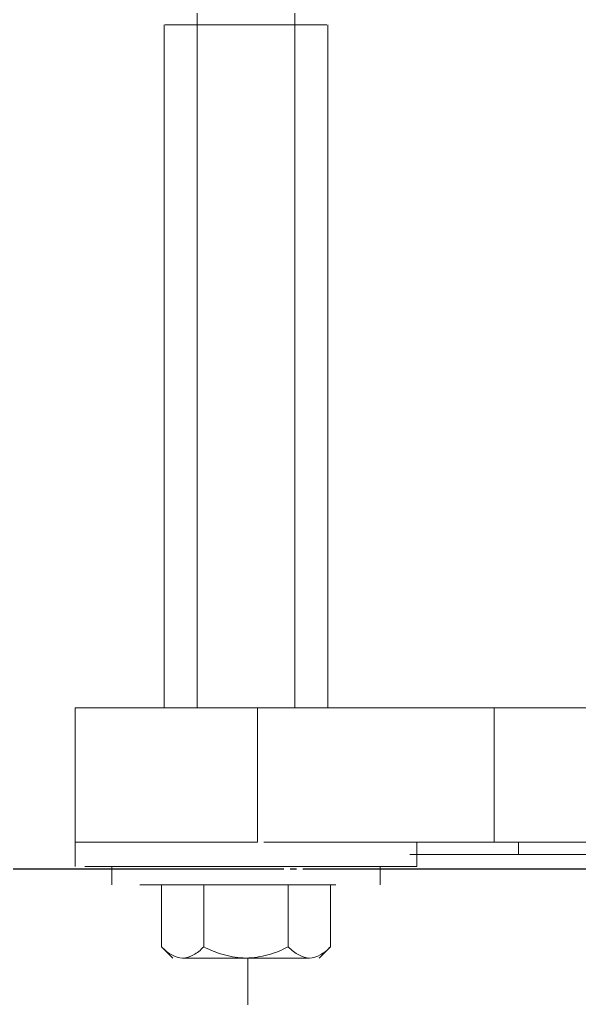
# Model space of a CAD drawing. Extents: x -76427 to 292734, y -42117 to 131250.
# Drawn here: x 12634.7 to 12707.5, y -36621.5 to -36494.1 of the extents above; entities that cross this region are included whole.
import ezdxf
from ezdxf.xclip import XClip

# ---------------------------------------------------------------- set-up
doc = ezdxf.new("R2010")
doc.units = 0
doc.header["$LTSCALE"] = 10
doc.header["$XCLIPFRAME"] = 2
doc.linetypes.add('TPH12-SEC-@E$0$CENTERK5', pattern=[6.916, 6.667, -0.083, 0.083, -0.083])
doc.layers.add('TPH12-SEC-@E$0$H-SIN', color=252, linetype='TPH12-SEC-@E$0$CENTERK5')
for name, color, linetype, lineweight in [('XFM7P10PV$0$AP5B-SM-08-FNN-300-A(B)-LB1$0$A-GENM', 252, 'Continuous', 5), ('XFM7P10PV$0$AP5B-SM-08-FNN-300-A(B)-LB1$0$PVAC-SUS管配件', 252, 'Continuous', 5), ('XFM7P10PV$0$AP5B-SM-08-FNN-300-A(B)-LB1$0$PVAC-SUS管附件', 252, 'Continuous', 5), ('XFM7P10PV$0$AP5B-SM-08-FNN-300-A(B)-LB1$0$管配件', 252, 'Continuous', 5), ('XFM7P10PV-200K$0$AP5B-SM-08-FNN-300-A(B)-LB1$0$A-GENM', 7, 'Continuous', 5), ('XFM7P10PV-200K$0$AP5B-SM-08-FNN-300-A(B)-LB1$0$PVAC-SUS管配件', 7, 'Continuous', 5), ('XFM7P10PV-200K$0$AP5B-SM-08-FNN-300-A(B)-LB1$0$PVAC-SUS管附件', 7, 'Continuous', 5), ('XFM7P10PV-200K$0$AP5B-SM-08-FNN-300-A(B)-LB1$0$管配件', 7, 'Continuous', 5)]:
    doc.layers.add(name, color=color, linetype=linetype, lineweight=lineweight)

# ---------------------------------------------------------------- blocks, each defined once
blk = doc.blocks.new('TPH12-SEC-@E')
at = {"layer": 'TPH12-SEC-@E$0$H-SIN'}
blk.add_line((49200, 385950), (18729.59, 385950), dxfattribs=at)
blk = doc.blocks.new('XFM7P10PV-200K$0$AP5B-SM-08-FNN-300-A(B)-LB1$0$Flange_ JIS 10K - 標準-1515172-LB1-PX-X')
at = {"layer": 'XFM7P10PV-200K$0$AP5B-SM-08-FNN-300-A(B)-LB1$0$管配件', "color": 216, "true_color": 0x800080}
for p, q in [((-4451.89, 15949.631), (-4439.999, 15949.631)), ((-4453.999, 15948.286), (-4453.999, 15947.631))]:
    blk.add_line(p, q, dxfattribs=at)
blk = doc.blocks.new('XFM7P10PV-200K$0$AP5B-SM-08-FNN-300-A(B)-LB1$0$不銹鋼軟接_150A - RFB-6x6-1677208-LB1-PX-X')
at = {"layer": 'XFM7P10PV-200K$0$AP5B-SM-08-FNN-300-A(B)-LB1$0$A-GENM', "color": 216, "true_color": 0x800080}
for p, q in [((-4454.657, 15962.967), (-4454.657, 15951.537)), ((-4453.387, 15951.537), (-4453.387, 15962.967)), ((-4455.088, 15960.427), (-4455.088, 15951.537)), ((-4455.083, 15960.427), (-4455.088, 15960.427)), ((-4452.969, 15960.427), (-4455.074, 15960.427)), ((-4452.955, 15951.537), (-4452.955, 15960.427)), ((-4456.244, 15951.537), (-4456.244, 15949.791)), ((-4453.872, 15951.537), (-4456.244, 15951.537)), ((-4453.872, 15949.791), (-4453.872, 15951.537)), ((-4450.791, 15951.537), (-4453.872, 15951.537)), ((-4450.791, 15949.791), (-4450.791, 15951.537)), ((-4448.986, 15951.537), (-4450.791, 15951.537)), ((-4456.244, 15949.791), (-4456.244, 15949.473)), ((-4456.244, 15949.791), (-4456.142, 15949.791)), ((-4455.684, 15949.791), (-4456.244, 15949.791)), ((-4455.694, 15949.791), (-4455.284, 15949.791)), ((-4454.124, 15949.791), (-4455.299, 15949.791)), ((-4454.129, 15949.791), (-4453.872, 15949.791)), ((-4453.792, 15949.791), (-4450.791, 15949.791)), ((-4451.799, 15949.473), (-4451.799, 15949.791)), ((-4450.791, 15949.791), (-4448.986, 15949.791)), ((-4450.476, 15949.791), (-4450.476, 15949.632)), ((-4456.117, 15949.473), (-4452.536, 15949.473)), ((-4455.768, 15949.473), (-4455.768, 15949.235)), ((-4452.21, 15949.473), (-4453.146, 15949.473)), ((-4452.855, 15949.473), (-4453.125, 15949.473)), ((-4453.107, 15949.473), (-4452.276, 15949.473)), ((-4452.279, 15949.473), (-4452.855, 15949.473)), ((-4452.536, 15949.473), (-4451.799, 15949.473)), ((-4452.275, 15949.235), (-4452.275, 15949.473)), ((-4455.402, 15949.235), (-4452.855, 15949.235)), ((-4455.122, 15949.235), (-4455.122, 15948.43)), ((-4454.572, 15949.235), (-4454.572, 15948.43)), ((-4452.922, 15949.235), (-4453.472, 15949.235)), ((-4453.472, 15949.235), (-4453.472, 15948.43)), ((-4452.922, 15948.43), (-4452.922, 15949.235)), ((-4452.855, 15949.235), (-4452.885, 15949.235)), ((-4455.122, 15948.43), (-4454.974, 15948.283)), ((-4453.069, 15948.283), (-4452.922, 15948.43)), ((-4454.847, 15948.283), (-4454.022, 15948.283)), ((-4454.022, 15948.283), (-4454.847, 15948.283)), ((-4454.022, 15948.283), (-4453.197, 15948.283)), ((-4453.197, 15948.283), (-4454.022, 15948.283))]:
    blk.add_line(p, q, dxfattribs=at)
for points in [[(-4454.847, 15948.283), (-4454.894, 15948.285), (-4454.987, 15948.312), (-4455.077, 15948.383), (-4455.122, 15948.43)], [(-4454.572, 15948.43), (-4454.614, 15948.384), (-4454.703, 15948.313), (-4454.798, 15948.286), (-4454.847, 15948.283)], [(-4454.022, 15948.283), (-4454.116, 15948.285), (-4454.302, 15948.312), (-4454.483, 15948.383), (-4454.572, 15948.43)], [(-4453.472, 15948.43), (-4453.557, 15948.384), (-4453.735, 15948.313), (-4453.924, 15948.286), (-4454.022, 15948.283)], [(-4453.197, 15948.283), (-4453.244, 15948.285), (-4453.337, 15948.312), (-4453.427, 15948.383), (-4453.472, 15948.43)], [(-4452.922, 15948.43), (-4452.965, 15948.384), (-4453.053, 15948.313), (-4453.148, 15948.286), (-4453.197, 15948.283)]]:
    blk.add_open_spline(points, degree=3, dxfattribs=at)
blk = doc.blocks.new('XFM7P10PV-200K$0$AP5B-SM-08-FNN-300-A(B)-LB1$0$不銹鋼軟接_150A - 標準-1677211-LB1-PX-X')
blk.add_blockref('XFM7P10PV-200K$0$AP5B-SM-08-FNN-300-A(B)-LB1$0$不銹鋼軟接_150A - RFB-6x6-1677208-LB1-PX-X', (0, 0))
blk = doc.blocks.new('XFM7P10PV-200K')
at = {"layer": 'XFM7P10PV-200K$0$AP5B-SM-08-FNN-300-A(B)-LB1$0$PVAC-SUS管配件', "color": 216, "true_color": 0x800080, "xscale": 10, "yscale": 10, "zscale": 10}
blk.add_blockref('XFM7P10PV-200K$0$AP5B-SM-08-FNN-300-A(B)-LB1$0$Flange_ JIS 10K - 標準-1515172-LB1-PX-X', (57204.34, -196099.04, 0), dxfattribs=at)
at = {"layer": 'XFM7P10PV-200K$0$AP5B-SM-08-FNN-300-A(B)-LB1$0$PVAC-SUS管附件', "color": 216, "true_color": 0x800080, "xscale": 10, "yscale": 10, "zscale": 10}
blk.add_blockref('XFM7P10PV-200K$0$AP5B-SM-08-FNN-300-A(B)-LB1$0$不銹鋼軟接_150A - 標準-1677211-LB1-PX-X', (57204.34, -196099.04, 0), dxfattribs=at)
blk = doc.blocks.new('XFM7P10PV$0$AP5B-SM-08-FNN-300-A(B)-LB1$0$Flange_ JIS 10K - 標準-1515172-LB1-PX-X')
at = {"layer": 'XFM7P10PV$0$AP5B-SM-08-FNN-300-A(B)-LB1$0$管配件', "color": 216, "true_color": 0x800080}
for p, q in [((-4451.89, 15949.631), (-4439.999, 15949.631)), ((-4453.999, 15948.286), (-4453.999, 15947.631))]:
    blk.add_line(p, q, dxfattribs=at)
blk = doc.blocks.new('XFM7P10PV$0$AP5B-SM-08-FNN-300-A(B)-LB1$0$不銹鋼軟接_150A - RFB-6x6-1677208-LB1-PX-X')
at = {"layer": 'XFM7P10PV$0$AP5B-SM-08-FNN-300-A(B)-LB1$0$A-GENM', "color": 216, "true_color": 0x800080}
for p, q in [((-4454.657, 15962.967), (-4454.657, 15951.537)), ((-4453.387, 15951.537), (-4453.387, 15962.967)), ((-4455.088, 15960.427), (-4455.088, 15951.537)), ((-4455.083, 15960.427), (-4455.088, 15960.427)), ((-4452.969, 15960.427), (-4455.074, 15960.427)), ((-4452.955, 15951.537), (-4452.955, 15960.427)), ((-4456.244, 15951.537), (-4456.244, 15949.791)), ((-4453.872, 15951.537), (-4456.244, 15951.537)), ((-4453.872, 15949.791), (-4453.872, 15951.537)), ((-4450.791, 15951.537), (-4453.872, 15951.537)), ((-4450.791, 15949.791), (-4450.791, 15951.537)), ((-4448.986, 15951.537), (-4450.791, 15951.537)), ((-4456.244, 15949.791), (-4456.244, 15949.473)), ((-4456.244, 15949.791), (-4456.142, 15949.791)), ((-4455.684, 15949.791), (-4456.244, 15949.791)), ((-4455.694, 15949.791), (-4455.284, 15949.791)), ((-4454.124, 15949.791), (-4455.299, 15949.791)), ((-4454.129, 15949.791), (-4453.872, 15949.791)), ((-4453.792, 15949.791), (-4450.791, 15949.791)), ((-4451.799, 15949.473), (-4451.799, 15949.791)), ((-4450.791, 15949.791), (-4448.986, 15949.791)), ((-4450.476, 15949.791), (-4450.476, 15949.632)), ((-4456.117, 15949.473), (-4452.536, 15949.473)), ((-4455.768, 15949.473), (-4455.768, 15949.235)), ((-4452.21, 15949.473), (-4453.146, 15949.473)), ((-4452.855, 15949.473), (-4453.125, 15949.473)), ((-4453.107, 15949.473), (-4452.276, 15949.473)), ((-4452.279, 15949.473), (-4452.855, 15949.473)), ((-4452.536, 15949.473), (-4451.799, 15949.473)), ((-4452.275, 15949.235), (-4452.275, 15949.473)), ((-4455.402, 15949.235), (-4452.855, 15949.235)), ((-4455.122, 15949.235), (-4455.122, 15948.43)), ((-4454.572, 15949.235), (-4454.572, 15948.43)), ((-4452.922, 15949.235), (-4453.472, 15949.235)), ((-4453.472, 15949.235), (-4453.472, 15948.43)), ((-4452.922, 15948.43), (-4452.922, 15949.235)), ((-4452.855, 15949.235), (-4452.885, 15949.235)), ((-4455.122, 15948.43), (-4454.974, 15948.283)), ((-4453.069, 15948.283), (-4452.922, 15948.43)), ((-4454.847, 15948.283), (-4454.022, 15948.283)), ((-4454.022, 15948.283), (-4454.847, 15948.283)), ((-4454.022, 15948.283), (-4453.197, 15948.283)), ((-4453.197, 15948.283), (-4454.022, 15948.283))]:
    blk.add_line(p, q, dxfattribs=at)
for points in [[(-4454.847, 15948.283), (-4454.894, 15948.285), (-4454.987, 15948.312), (-4455.077, 15948.383), (-4455.122, 15948.43)], [(-4454.572, 15948.43), (-4454.614, 15948.384), (-4454.703, 15948.313), (-4454.798, 15948.286), (-4454.847, 15948.283)], [(-4454.022, 15948.283), (-4454.116, 15948.285), (-4454.302, 15948.312), (-4454.483, 15948.383), (-4454.572, 15948.43)], [(-4453.472, 15948.43), (-4453.557, 15948.384), (-4453.735, 15948.313), (-4453.924, 15948.286), (-4454.022, 15948.283)], [(-4453.197, 15948.283), (-4453.244, 15948.285), (-4453.337, 15948.312), (-4453.427, 15948.383), (-4453.472, 15948.43)], [(-4452.922, 15948.43), (-4452.965, 15948.384), (-4453.053, 15948.313), (-4453.148, 15948.286), (-4453.197, 15948.283)]]:
    blk.add_open_spline(points, degree=3, dxfattribs=at)
blk = doc.blocks.new('XFM7P10PV$0$AP5B-SM-08-FNN-300-A(B)-LB1$0$不銹鋼軟接_150A - 標準-1677211-LB1-PX-X')
blk.add_blockref('XFM7P10PV$0$AP5B-SM-08-FNN-300-A(B)-LB1$0$不銹鋼軟接_150A - RFB-6x6-1677208-LB1-PX-X', (0, 0))
blk = doc.blocks.new('XFM7P10PV')
at = {"layer": 'XFM7P10PV$0$AP5B-SM-08-FNN-300-A(B)-LB1$0$PVAC-SUS管配件', "color": 216, "true_color": 0x800080, "xscale": 10, "yscale": 10, "zscale": 10}
blk.add_blockref('XFM7P10PV$0$AP5B-SM-08-FNN-300-A(B)-LB1$0$Flange_ JIS 10K - 標準-1515172-LB1-PX-X', (57204.34, -196099.04, 0), dxfattribs=at)
at = {"layer": 'XFM7P10PV$0$AP5B-SM-08-FNN-300-A(B)-LB1$0$PVAC-SUS管附件', "color": 216, "true_color": 0x800080, "xscale": 10, "yscale": 10, "zscale": 10}
blk.add_blockref('XFM7P10PV$0$AP5B-SM-08-FNN-300-A(B)-LB1$0$不銹鋼軟接_150A - 標準-1677211-LB1-PX-X', (57204.34, -196099.04, 0), dxfattribs=at)

msp = doc.modelspace()

# ---------------------------------------------------------------- block references
for name in ['XFM7P10PV', 'XFM7P10PV-200K']:
    msp.add_blockref(name, (0, 0))
ref = msp.add_blockref('TPH12-SEC-@E', (-29200, -422554.63))
XClip(ref).set_block_clipping_path([(33964.7926547826, 380750.0000000001), (50300, 392150)])

doc.saveas('drawing.dxf')
